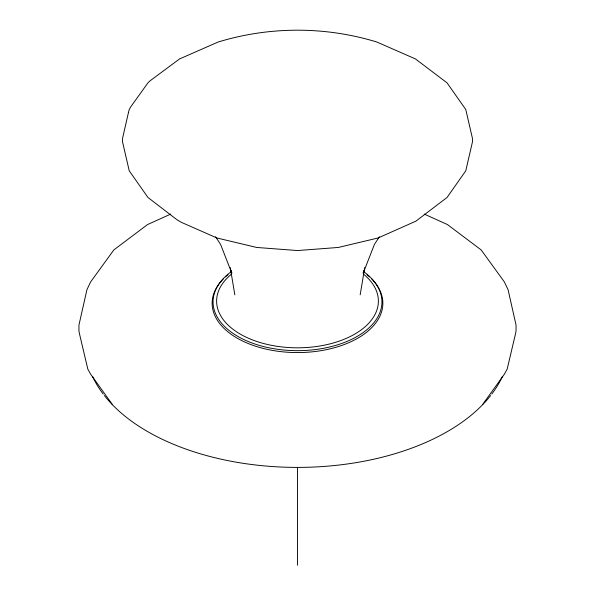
<?xml version="1.0" encoding="UTF-8"?>
<svg xmlns="http://www.w3.org/2000/svg" width="595" height="595" viewBox="0 0 595 595"><rect width="100%" height="100%" fill="white"/><g stroke="black" fill="none" stroke-linecap="round" stroke-linejoin="round"><path stroke-width="0.89" d="M360.168 294.845L364.72 267.609M363.738 270.688L363.158 273.224L374.426 244.381L379.446 236.765M482.895 404.117L504.285 374.307L507.156 369.19L515.493 333.892L516.058 330.976L516.058 325.123L508.063 289.646L504.285 281.799L481.154 249.915L447.447 224.56L424.22 214.066M170.78 214.066L147.553 224.56L113.846 249.915L90.715 281.799L86.937 289.646L78.942 325.123L78.942 330.976L79.507 333.892L87.844 369.19L90.715 374.307L112.105 404.117M215.554 236.765L220.574 244.381L231.842 273.224L231.262 270.688M230.28 267.609L234.832 294.845M104.356 395.519A212.065 122.436 0 0 0 297.5 467.402L297.5 565.25M502.336 376.657A212.065 122.436 0 0 1 491.782 394.046M490.644 395.519A212.065 122.436 0 0 1 297.5 467.402M103.218 394.046A212.065 122.436 0 0 1 92.664 376.657M371.421 278.653A85.36 49.281 0 0 1 297.5 352.575A85.36 49.281 0 0 1 223.579 278.653M225.393 276.92A85.36 49.281 0 0 1 228.019 274.667M366.981 274.667A85.36 49.281 0 0 1 369.607 276.92M363.761 274.34A80.875 46.693 0 0 1 351.266 336.004A80.875 46.693 0 0 1 243.734 336.004A80.875 46.693 0 0 1 231.239 274.34M364.14 271.967A84.445 48.753 0 0 1 354.694 337.782A84.445 48.753 0 0 1 240.306 337.782A84.445 48.753 0 0 1 230.86 271.967M128.468 112.455L122.503 138.605L122.503 141.722L129.227 170.81L147.954 197.473L176.96 219.733L181.244 222.285L216.937 237.993L256.69 247.453L297.5 250.554L338.31 247.453L378.063 237.993L415.964 221.124L447.046 197.473L465.773 170.81L472.497 141.722L472.497 138.605L465.773 109.525L447.046 82.854L415.451 58.935L376.873 42.029C325.383 26.254 269.617 26.254 218.127 42.029L179.549 58.935L149.873 80.972L147.954 82.854L130.699 106.899L129.227 109.525L128.468 112.455"/></g></svg>
